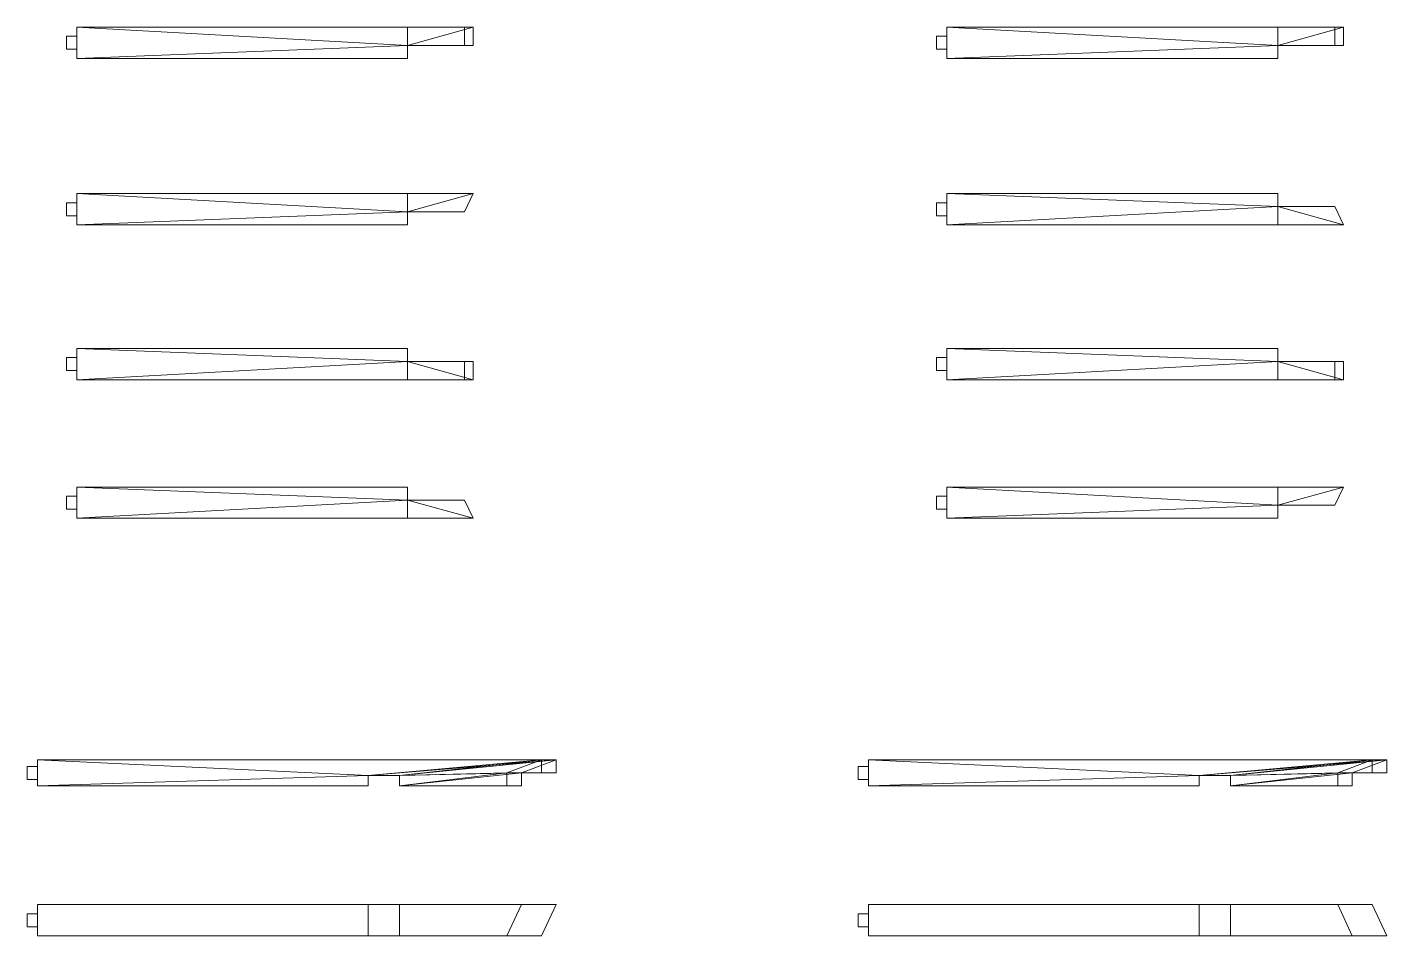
# Model space of a CAD drawing. Header units: millimetres. Extents: x 1039 to 86168, y -97507 to 20336.
# Drawn here: x 53749 to 64191, y -8955 to -1976 of the extents above; entities that cross this region are included whole.
import ezdxf

# ---------------------------------------------------------------- set-up
doc = ezdxf.new("R2010")
doc.units = ezdxf.units.MM
doc.header["$MEASUREMENT"] = 0
doc.layers.add('ЧЕРТЕЖИ КОЛОНЫ', color=7, linetype='Continuous')

# ---------------------------------------------------------------- blocks, each defined once
blk = doc.blocks.new('Морф_935A118B-F062-45E9-B073-89B3A33420E7')
at = {"layer": 'ЧЕРТЕЖИ КОЛОНЫ', "lineweight": 0}
mesh = blk.add_polyface(dxfattribs=at)
corners = [(54130, -2216, 305), (56670, -2216, 305), (56670, -1976, 305), (54130, -1976, 305), (54050, -2146, 235), (54050, -2046, 235), (54050, -2046, 135), (54050, -2146, 135), (54130, -2046, 235), (54130, -2046, 135), (54130, -2216, 65), (56670, -2216, 65), (54130, -1976, 65), (54130, -2146, 235), (54130, -2146, 135), (56670, -2116, 65), (56670, -2116, 205), (56670, -1976, 205), (57109, -1976, 205), (57175, -1976, 65), (57175, -2116, 65), (57109, -2116, 205)]
mesh.append_faces([[corners[k] for k in face] for face in [(0, 1, 2, 3), (4, 5, 6, 7), (5, 8, 9, 6), (1, 0, 10, 11), (13, 4, 7, 14), (14, 7, 6, 9), (13, 8, 5, 4), (17, 16, 21, 18), (21, 16, 15, 20), (18, 21, 20, 19)]], dxfattribs={"color": 38})
mesh.append_faces([[corners[k] for k in face] for face in [(10, 15, 11)]], dxfattribs={"vtx0": -1, "color": 38})
mesh.append_faces([[corners[k] for k in face] for face in [(10, 14, 12), (12, 9, 3), (11, 16, 1), (3, 17, 12), (12, 17, 19), (12, 15, 10)]], dxfattribs={"vtx0": -1, "vtx1": -1, "color": 38})
mesh.append_faces([[corners[k] for k in face] for face in [(8, 0, 3), (0, 13, 14), (12, 14, 9), (16, 2, 1)]], dxfattribs={"vtx0": -1, "vtx2": -1, "color": 38})
mesh.append_faces([[corners[k] for k in face] for face in [(15, 16, 11)]], dxfattribs={"vtx1": -1, "color": 38})
mesh.append_faces([[corners[k] for k in face] for face in [(8, 13, 0), (9, 8, 3), (10, 0, 14), (12, 19, 15)]], dxfattribs={"vtx1": -1, "vtx2": -1, "color": 38})
mesh.append_faces([[corners[k] for k in face] for face in [(16, 17, 2), (17, 18, 19), (3, 2, 17), (19, 20, 15)]], dxfattribs={"vtx2": -1, "color": 38})
blk = doc.blocks.new('Морф_6F79FC67-F7A4-4422-938B-1F92BA276A7E')
at = {"layer": 'ЧЕРТЕЖИ КОЛОНЫ', "lineweight": 0}
mesh = blk.add_polyface(dxfattribs=at)
corners = [(54130, -3494, 65), (56670, -3494, 65), (56670, -3494, 305), (54130, -3494, 305), (54050, -3424, 135), (54050, -3424, 235), (54050, -3324, 235), (54050, -3324, 135), (54130, -3424, 235), (54130, -3324, 235), (54130, -3254, 65), (56670, -3254, 65), (54130, -3254, 305), (54130, -3424, 135), (54130, -3324, 135), (56670, -3254, 165), (56670, -3394, 165), (56670, -3394, 305), (57109, -3394, 305), (57175, -3254, 305), (57175, -3254, 165), (57109, -3394, 165)]
mesh.append_faces([[corners[k] for k in face] for face in [(0, 1, 2, 3), (4, 5, 6, 7), (5, 8, 9, 6), (1, 0, 10, 11), (13, 4, 7, 14), (14, 7, 6, 9), (13, 8, 5, 4), (17, 16, 21, 18), (21, 16, 15, 20), (18, 21, 20, 19)]], dxfattribs={"color": 38})
mesh.append_faces([[corners[k] for k in face] for face in [(10, 15, 11)]], dxfattribs={"vtx0": -1, "color": 38})
mesh.append_faces([[corners[k] for k in face] for face in [(10, 14, 12), (12, 9, 3), (11, 16, 1), (3, 17, 12), (12, 17, 19), (12, 15, 10)]], dxfattribs={"vtx0": -1, "vtx1": -1, "color": 38})
mesh.append_faces([[corners[k] for k in face] for face in [(8, 0, 3), (0, 13, 14), (12, 14, 9), (16, 2, 1)]], dxfattribs={"vtx0": -1, "vtx2": -1, "color": 38})
mesh.append_faces([[corners[k] for k in face] for face in [(15, 16, 11)]], dxfattribs={"vtx1": -1, "color": 38})
mesh.append_faces([[corners[k] for k in face] for face in [(8, 13, 0), (9, 8, 3), (10, 0, 14), (12, 19, 15)]], dxfattribs={"vtx1": -1, "vtx2": -1, "color": 38})
mesh.append_faces([[corners[k] for k in face] for face in [(16, 17, 2), (17, 18, 19), (3, 2, 17), (19, 20, 15)]], dxfattribs={"vtx2": -1, "color": 38})
blk = doc.blocks.new('Морф_0AE68350-8D5D-4F99-B756-11E365BFD61D')
at = {"layer": 'ЧЕРТЕЖИ КОЛОНЫ', "lineweight": 0}
mesh = blk.add_polyface(dxfattribs=at)
corners = [(54130, -4444, 65), (56670, -4444, 65), (56670, -4684, 65), (54130, -4684, 65), (54050, -4514, 135), (54050, -4614, 135), (54050, -4614, 235), (54050, -4514, 235), (54130, -4614, 135), (54130, -4614, 235), (54130, -4444, 305), (56670, -4444, 305), (54130, -4684, 305), (54130, -4514, 135), (54130, -4514, 235), (56670, -4544, 305), (56670, -4544, 165), (56670, -4684, 165), (57109, -4684, 165), (57175, -4684, 305), (57175, -4544, 305), (57109, -4544, 165)]
mesh.append_faces([[corners[k] for k in face] for face in [(0, 1, 2, 3), (4, 5, 6, 7), (5, 8, 9, 6), (1, 0, 10, 11), (13, 4, 7, 14), (14, 7, 6, 9), (13, 8, 5, 4), (17, 16, 21, 18), (21, 16, 15, 20), (18, 21, 20, 19)]], dxfattribs={"color": 38})
mesh.append_faces([[corners[k] for k in face] for face in [(10, 15, 11)]], dxfattribs={"vtx0": -1, "color": 38})
mesh.append_faces([[corners[k] for k in face] for face in [(10, 14, 12), (12, 9, 3), (11, 16, 1), (3, 17, 12), (12, 17, 19), (12, 15, 10)]], dxfattribs={"vtx0": -1, "vtx1": -1, "color": 38})
mesh.append_faces([[corners[k] for k in face] for face in [(8, 0, 3), (0, 13, 14), (12, 14, 9), (16, 2, 1)]], dxfattribs={"vtx0": -1, "vtx2": -1, "color": 38})
mesh.append_faces([[corners[k] for k in face] for face in [(15, 16, 11)]], dxfattribs={"vtx1": -1, "color": 38})
mesh.append_faces([[corners[k] for k in face] for face in [(8, 13, 0), (9, 8, 3), (10, 0, 14), (12, 19, 15)]], dxfattribs={"vtx1": -1, "vtx2": -1, "color": 38})
mesh.append_faces([[corners[k] for k in face] for face in [(16, 17, 2), (17, 18, 19), (3, 2, 17), (19, 20, 15)]], dxfattribs={"vtx2": -1, "color": 38})
blk = doc.blocks.new('Морф_085AA485-4DA2-48D5-B9D5-F86E99E2413B')
at = {"layer": 'ЧЕРТЕЖИ КОЛОНЫ', "lineweight": 0}
mesh = blk.add_polyface(dxfattribs=at)
corners = [(54130, -5508, 305), (56670, -5508, 305), (56670, -5508, 65), (54130, -5508, 65), (54050, -5578, 235), (54050, -5578, 135), (54050, -5678, 135), (54050, -5678, 235), (54130, -5578, 135), (54130, -5678, 135), (54130, -5748, 305), (56670, -5748, 305), (54130, -5748, 65), (54130, -5578, 235), (54130, -5678, 235), (56670, -5748, 205), (56670, -5608, 205), (56670, -5608, 65), (57109, -5608, 65), (57175, -5748, 65), (57175, -5748, 205), (57109, -5608, 205)]
mesh.append_faces([[corners[k] for k in face] for face in [(0, 1, 2, 3), (4, 5, 6, 7), (5, 8, 9, 6), (1, 0, 10, 11), (13, 4, 7, 14), (14, 7, 6, 9), (13, 8, 5, 4), (17, 16, 21, 18), (21, 16, 15, 20), (18, 21, 20, 19)]], dxfattribs={"color": 38})
mesh.append_faces([[corners[k] for k in face] for face in [(10, 15, 11)]], dxfattribs={"vtx0": -1, "color": 38})
mesh.append_faces([[corners[k] for k in face] for face in [(10, 14, 12), (12, 9, 3), (11, 16, 1), (3, 17, 12), (12, 17, 19), (12, 15, 10)]], dxfattribs={"vtx0": -1, "vtx1": -1, "color": 38})
mesh.append_faces([[corners[k] for k in face] for face in [(8, 0, 3), (0, 13, 14), (12, 14, 9), (16, 2, 1)]], dxfattribs={"vtx0": -1, "vtx2": -1, "color": 38})
mesh.append_faces([[corners[k] for k in face] for face in [(15, 16, 11)]], dxfattribs={"vtx1": -1, "color": 38})
mesh.append_faces([[corners[k] for k in face] for face in [(8, 13, 0), (9, 8, 3), (10, 0, 14), (12, 19, 15)]], dxfattribs={"vtx1": -1, "vtx2": -1, "color": 38})
mesh.append_faces([[corners[k] for k in face] for face in [(16, 17, 2), (17, 18, 19), (3, 2, 17), (19, 20, 15)]], dxfattribs={"vtx2": -1, "color": 38})
blk = doc.blocks.new('Морф_95CC89A5-7136-458F-96EA-D9830A78DDC1')
at = {"layer": 'ЧЕРТЕЖИ КОЛОНЫ', "lineweight": 0}
mesh = blk.add_polyface(dxfattribs=at)
corners = [(56369, -7804, 267), (53829, -7804, 267), (53829, -7804, 27), (56369, -7804, 27), (56369, -7724, 267), (56609, -7724, 267), (56609, -7804, 267), (57434, -7804, 267), (57434, -7704, 267), (57699, -7704, 267), (57699, -7604, 267), (53829, -7604, 267), (53829, -7604, 27), (53829, -7654, 97), (53829, -7654, 197), (53829, -7754, 197), (53829, -7754, 97), (57811, -7604, 27), (56609, -7804, 27), (57546, -7804, 27), (57546, -7704, 27), (56369, -7724, 27), (56609, -7724, 27), (57811, -7704, 27), (53749, -7654, 97), (53749, -7754, 97), (53749, -7754, 197), (53749, -7654, 197)]
mesh.append_faces([[corners[k] for k in face] for face in [(0, 1, 2, 3), (11, 10, 17, 12), (7, 6, 18, 19), (8, 7, 19, 20), (5, 4, 21, 22), (9, 8, 20, 23), (10, 9, 23, 17), (24, 25, 26, 27), (16, 25, 24, 13), (25, 16, 15, 26), (15, 14, 27, 26), (14, 13, 24, 27), (4, 0, 3, 21), (6, 5, 22, 18)]], dxfattribs={"color": 38})
mesh.append_faces([[corners[k] for k in face] for face in [(2, 21, 3)]], dxfattribs={"vtx0": -1, "color": 38})
mesh.append_faces([[corners[k] for k in face] for face in [(1, 4, 11), (11, 4, 10), (2, 16, 12), (12, 13, 11), (12, 21, 2)]], dxfattribs={"vtx0": -1, "vtx1": -1, "color": 38})
mesh.append_faces([[corners[k] for k in face] for face in [(5, 8, 10), (17, 20, 22)]], dxfattribs={"vtx0": -1, "vtx1": -1, "vtx2": -1, "color": 38})
mesh.append_faces([[corners[k] for k in face] for face in [(14, 1, 11), (1, 15, 16), (12, 16, 13), (20, 18, 22), (17, 22, 21)]], dxfattribs={"vtx0": -1, "vtx2": -1, "color": 38})
mesh.append_faces([[corners[k] for k in face] for face in [(5, 6, 8), (4, 5, 10), (14, 15, 1), (13, 14, 11), (2, 1, 16), (12, 17, 21)]], dxfattribs={"vtx1": -1, "vtx2": -1, "color": 38})
mesh.append_faces([[corners[k] for k in face] for face in [(8, 9, 10), (6, 7, 8), (1, 0, 4), (17, 23, 20), (20, 19, 18)]], dxfattribs={"vtx2": -1, "color": 38})
blk = doc.blocks.new('Морф_78B18F9E-89A4-4537-B4B8-16736D44D0A2')
at = {"layer": 'ЧЕРТЕЖИ КОЛОНЫ', "lineweight": 0}
mesh = blk.add_polyface(dxfattribs=at)
corners = [(56369, -8955, 67), (53829, -8955, 67), (53829, -8715, 67), (56369, -8715, 67), (56369, -8955, 147), (56609, -8955, 147), (56609, -8955, 67), (57434, -8955, 67), (57434, -8955, 167), (57699, -8955, 167), (57699, -8955, 267), (53829, -8955, 267), (53829, -8715, 267), (53829, -8785, 217), (53829, -8885, 217), (53829, -8885, 117), (53829, -8785, 117), (57811, -8715, 267), (56609, -8715, 67), (57546, -8715, 67), (57546, -8715, 167), (56369, -8715, 147), (56609, -8715, 147), (57811, -8715, 167), (53749, -8785, 217), (53749, -8785, 117), (53749, -8885, 117), (53749, -8885, 217)]
mesh.append_faces([[corners[k] for k in face] for face in [(0, 1, 2, 3), (11, 10, 17, 12), (7, 6, 18, 19), (8, 7, 19, 20), (5, 4, 21, 22), (9, 8, 20, 23), (10, 9, 23, 17), (24, 25, 26, 27), (16, 25, 24, 13), (25, 16, 15, 26), (15, 14, 27, 26), (14, 13, 24, 27), (4, 0, 3, 21), (6, 5, 22, 18)]], dxfattribs={"color": 38})
mesh.append_faces([[corners[k] for k in face] for face in [(2, 21, 3)]], dxfattribs={"vtx0": -1, "color": 38})
mesh.append_faces([[corners[k] for k in face] for face in [(1, 4, 11), (11, 4, 10), (2, 16, 12), (12, 13, 11), (12, 21, 2)]], dxfattribs={"vtx0": -1, "vtx1": -1, "color": 38})
mesh.append_faces([[corners[k] for k in face] for face in [(5, 8, 10), (17, 20, 22)]], dxfattribs={"vtx0": -1, "vtx1": -1, "vtx2": -1, "color": 38})
mesh.append_faces([[corners[k] for k in face] for face in [(14, 1, 11), (1, 15, 16), (12, 16, 13), (20, 18, 22), (17, 22, 21)]], dxfattribs={"vtx0": -1, "vtx2": -1, "color": 38})
mesh.append_faces([[corners[k] for k in face] for face in [(5, 6, 8), (4, 5, 10), (14, 15, 1), (13, 14, 11), (2, 1, 16), (12, 17, 21)]], dxfattribs={"vtx1": -1, "vtx2": -1, "color": 38})
mesh.append_faces([[corners[k] for k in face] for face in [(8, 9, 10), (6, 7, 8), (1, 0, 4), (17, 23, 20), (20, 19, 18)]], dxfattribs={"vtx2": -1, "color": 38})
blk = doc.blocks.new('Морф_D139F2A6-5DFA-49AF-8D64-BA366AC1CB1E')
at = {"layer": 'ЧЕРТЕЖИ КОЛОНЫ', "lineweight": 0}
mesh = blk.add_polyface(dxfattribs=at)
corners = [(62749, -7804, -213), (62749, -7804, 27), (60210, -7804, 27), (60210, -7804, -213), (60210, -7604, -213), (64079, -7604, -213), (64079, -7704, -213), (63814, -7704, -213), (63814, -7804, -213), (62990, -7804, -213), (62990, -7724, -213), (62749, -7724, -213), (60210, -7604, 27), (60210, -7654, -43), (60210, -7754, -43), (60210, -7754, -143), (60210, -7654, -143), (64191, -7604, 27), (63926, -7804, 27), (62990, -7804, 27), (63926, -7704, 27), (62990, -7724, 27), (62749, -7724, 27), (64191, -7704, 27), (60130, -7654, -43), (60130, -7654, -143), (60130, -7754, -143), (60130, -7754, -43)]
mesh.append_faces([[corners[k] for k in face] for face in [(0, 1, 2, 3), (4, 12, 17, 5), (8, 18, 19, 9), (7, 20, 18, 8), (10, 21, 22, 11), (6, 23, 20, 7), (5, 17, 23, 6), (24, 25, 26, 27), (14, 13, 24, 27), (27, 26, 15, 14), (15, 26, 25, 16), (16, 25, 24, 13), (11, 22, 1, 0), (9, 19, 21, 10)]], dxfattribs={"color": 38})
mesh.append_faces([[corners[k] for k in face] for face in [(3, 11, 0)]], dxfattribs={"vtx0": -1, "color": 38})
mesh.append_faces([[corners[k] for k in face] for face in [(4, 11, 3), (3, 15, 4), (4, 16, 12), (2, 22, 12), (12, 22, 17)]], dxfattribs={"vtx0": -1, "vtx1": -1, "color": 38})
mesh.append_faces([[corners[k] for k in face] for face in [(5, 7, 10), (21, 20, 17)]], dxfattribs={"vtx0": -1, "vtx1": -1, "vtx2": -1, "color": 38})
mesh.append_faces([[corners[k] for k in face] for face in [(7, 9, 10), (5, 10, 11), (13, 2, 12), (2, 14, 15), (4, 15, 16)]], dxfattribs={"vtx0": -1, "vtx2": -1, "color": 38})
mesh.append_faces([[corners[k] for k in face] for face in [(4, 5, 11), (13, 14, 2), (16, 13, 12), (3, 2, 15), (21, 19, 20), (22, 21, 17)]], dxfattribs={"vtx1": -1, "vtx2": -1, "color": 38})
mesh.append_faces([[corners[k] for k in face] for face in [(5, 6, 7), (7, 8, 9), (20, 23, 17), (19, 18, 20), (2, 1, 22)]], dxfattribs={"vtx2": -1, "color": 38})
blk = doc.blocks.new('Морф_CB4B1648-E6BA-4BE7-AAB4-B5CB3CE54BD2')
at = {"layer": 'ЧЕРТЕЖИ КОЛОНЫ', "lineweight": 0}
mesh = blk.add_polyface(dxfattribs=at)
corners = [(62749, -8715, -173), (62749, -8955, -173), (60210, -8955, -173), (60210, -8715, -173), (60210, -8715, 27), (64079, -8715, 27), (64079, -8715, -73), (63814, -8715, -73), (63814, -8715, -173), (62990, -8715, -173), (62990, -8715, -93), (62749, -8715, -93), (60210, -8955, 27), (60210, -8885, -23), (60210, -8885, -123), (60210, -8785, -123), (60210, -8785, -23), (64191, -8955, 27), (63926, -8955, -173), (62990, -8955, -173), (63926, -8955, -73), (62990, -8955, -93), (62749, -8955, -93), (64191, -8955, -73), (60130, -8885, -23), (60130, -8785, -23), (60130, -8785, -123), (60130, -8885, -123)]
mesh.append_faces([[corners[k] for k in face] for face in [(0, 1, 2, 3), (4, 12, 17, 5), (8, 18, 19, 9), (7, 20, 18, 8), (10, 21, 22, 11), (6, 23, 20, 7), (5, 17, 23, 6), (24, 25, 26, 27), (14, 13, 24, 27), (27, 26, 15, 14), (15, 26, 25, 16), (16, 25, 24, 13), (11, 22, 1, 0), (9, 19, 21, 10)]], dxfattribs={"color": 38})
mesh.append_faces([[corners[k] for k in face] for face in [(3, 11, 0)]], dxfattribs={"vtx0": -1, "color": 38})
mesh.append_faces([[corners[k] for k in face] for face in [(4, 11, 3), (3, 15, 4), (4, 16, 12), (2, 22, 12), (12, 22, 17)]], dxfattribs={"vtx0": -1, "vtx1": -1, "color": 38})
mesh.append_faces([[corners[k] for k in face] for face in [(5, 7, 10), (21, 20, 17)]], dxfattribs={"vtx0": -1, "vtx1": -1, "vtx2": -1, "color": 38})
mesh.append_faces([[corners[k] for k in face] for face in [(7, 9, 10), (5, 10, 11), (13, 2, 12), (2, 14, 15), (4, 15, 16)]], dxfattribs={"vtx0": -1, "vtx2": -1, "color": 38})
mesh.append_faces([[corners[k] for k in face] for face in [(4, 5, 11), (13, 14, 2), (16, 13, 12), (3, 2, 15), (21, 19, 20), (22, 21, 17)]], dxfattribs={"vtx1": -1, "vtx2": -1, "color": 38})
mesh.append_faces([[corners[k] for k in face] for face in [(5, 6, 7), (7, 8, 9), (20, 23, 17), (19, 18, 20), (2, 1, 22)]], dxfattribs={"vtx2": -1, "color": 38})
blk = doc.blocks.new('Морф_03011241-13CA-4F13-B553-FDEE6EBD550E')
at = {"layer": 'ЧЕРТЕЖИ КОЛОНЫ', "lineweight": 0}
mesh = blk.add_polyface(dxfattribs=at)
corners = [(60813, -2216, 65), (60813, -1976, 65), (63353, -1976, 65), (63353, -2216, 65), (60733, -2146, 135), (60733, -2146, 235), (60733, -2046, 235), (60733, -2046, 135), (60813, -2046, 235), (60813, -2046, 135), (63353, -2216, 305), (60813, -2216, 305), (60813, -1976, 305), (60813, -2146, 235), (60813, -2146, 135), (63353, -1976, 165), (63353, -2116, 165), (63353, -2116, 305), (63858, -1976, 305), (63792, -1976, 165), (63858, -2116, 305), (63792, -2116, 165)]
mesh.append_faces([[corners[k] for k in face] for face in [(0, 1, 2, 3), (4, 5, 6, 7), (7, 6, 8, 9), (3, 10, 11, 0), (14, 13, 5, 4), (13, 8, 6, 5), (14, 4, 7, 9), (15, 19, 21, 16), (21, 20, 17, 16), (19, 18, 20, 21)]], dxfattribs={"color": 38})
mesh.append_faces([[corners[k] for k in face] for face in [(1, 15, 2)]], dxfattribs={"vtx0": -1, "color": 38})
mesh.append_faces([[corners[k] for k in face] for face in [(0, 14, 1), (1, 9, 12), (2, 16, 3), (3, 16, 10), (12, 15, 1), (11, 17, 12), (12, 17, 18)]], dxfattribs={"vtx0": -1, "vtx1": -1, "color": 38})
mesh.append_faces([[corners[k] for k in face] for face in [(8, 11, 12), (11, 13, 14), (1, 14, 9)]], dxfattribs={"vtx0": -1, "vtx2": -1, "color": 38})
mesh.append_faces([[corners[k] for k in face] for face in [(8, 13, 11), (9, 8, 12), (0, 11, 14), (12, 18, 15)]], dxfattribs={"vtx1": -1, "vtx2": -1, "color": 38})
mesh.append_faces([[corners[k] for k in face] for face in [(16, 17, 10), (2, 15, 16), (18, 19, 15), (17, 20, 18), (11, 10, 17)]], dxfattribs={"vtx2": -1, "color": 38})
blk = doc.blocks.new('Морф_31B44BE5-5982-4B93-B12C-D4B631E09AAF')
at = {"layer": 'ЧЕРТЕЖИ КОЛОНЫ', "lineweight": 0}
mesh = blk.add_polyface(dxfattribs=at)
corners = [(60813, -3254, 65), (60813, -3254, 305), (63353, -3254, 305), (63353, -3254, 65), (60733, -3324, 135), (60733, -3424, 135), (60733, -3424, 235), (60733, -3324, 235), (60813, -3424, 235), (60813, -3324, 235), (63353, -3494, 65), (60813, -3494, 65), (60813, -3494, 305), (60813, -3424, 135), (60813, -3324, 135), (63353, -3354, 305), (63353, -3354, 165), (63353, -3494, 165), (63858, -3494, 305), (63792, -3354, 305), (63858, -3494, 165), (63792, -3354, 165)]
mesh.append_faces([[corners[k] for k in face] for face in [(0, 1, 2, 3), (4, 5, 6, 7), (7, 6, 8, 9), (3, 10, 11, 0), (14, 13, 5, 4), (13, 8, 6, 5), (14, 4, 7, 9), (15, 19, 21, 16), (21, 20, 17, 16), (19, 18, 20, 21)]], dxfattribs={"color": 38})
mesh.append_faces([[corners[k] for k in face] for face in [(1, 15, 2)]], dxfattribs={"vtx0": -1, "color": 38})
mesh.append_faces([[corners[k] for k in face] for face in [(0, 14, 1), (1, 9, 12), (2, 16, 3), (3, 16, 10), (12, 15, 1), (11, 17, 12), (12, 17, 18)]], dxfattribs={"vtx0": -1, "vtx1": -1, "color": 38})
mesh.append_faces([[corners[k] for k in face] for face in [(8, 11, 12), (11, 13, 14), (1, 14, 9)]], dxfattribs={"vtx0": -1, "vtx2": -1, "color": 38})
mesh.append_faces([[corners[k] for k in face] for face in [(8, 13, 11), (9, 8, 12), (0, 11, 14), (12, 18, 15)]], dxfattribs={"vtx1": -1, "vtx2": -1, "color": 38})
mesh.append_faces([[corners[k] for k in face] for face in [(16, 17, 10), (2, 15, 16), (18, 19, 15), (17, 20, 18), (11, 10, 17)]], dxfattribs={"vtx2": -1, "color": 38})
blk = doc.blocks.new('Морф_9BEE657B-D3D8-4FC1-ABA8-377AAD6561A9')
at = {"layer": 'ЧЕРТЕЖИ КОЛОНЫ', "lineweight": 0}
mesh = blk.add_polyface(dxfattribs=at)
corners = [(60813, -4444, 305), (60813, -4684, 305), (63353, -4684, 305), (63353, -4444, 305), (60733, -4514, 235), (60733, -4514, 135), (60733, -4614, 135), (60733, -4614, 235), (60813, -4614, 135), (60813, -4614, 235), (63353, -4444, 65), (60813, -4444, 65), (60813, -4684, 65), (60813, -4514, 135), (60813, -4514, 235), (63353, -4684, 205), (63353, -4544, 205), (63353, -4544, 65), (63858, -4684, 65), (63792, -4684, 205), (63858, -4544, 65), (63792, -4544, 205)]
mesh.append_faces([[corners[k] for k in face] for face in [(0, 1, 2, 3), (4, 5, 6, 7), (7, 6, 8, 9), (3, 10, 11, 0), (14, 13, 5, 4), (13, 8, 6, 5), (14, 4, 7, 9), (15, 19, 21, 16), (21, 20, 17, 16), (19, 18, 20, 21)]], dxfattribs={"color": 38})
mesh.append_faces([[corners[k] for k in face] for face in [(1, 15, 2)]], dxfattribs={"vtx0": -1, "color": 38})
mesh.append_faces([[corners[k] for k in face] for face in [(0, 14, 1), (1, 9, 12), (2, 16, 3), (3, 16, 10), (12, 15, 1), (11, 17, 12), (12, 17, 18)]], dxfattribs={"vtx0": -1, "vtx1": -1, "color": 38})
mesh.append_faces([[corners[k] for k in face] for face in [(8, 11, 12), (11, 13, 14), (1, 14, 9)]], dxfattribs={"vtx0": -1, "vtx2": -1, "color": 38})
mesh.append_faces([[corners[k] for k in face] for face in [(8, 13, 11), (9, 8, 12), (0, 11, 14), (12, 18, 15)]], dxfattribs={"vtx1": -1, "vtx2": -1, "color": 38})
mesh.append_faces([[corners[k] for k in face] for face in [(16, 17, 10), (2, 15, 16), (18, 19, 15), (17, 20, 18), (11, 10, 17)]], dxfattribs={"vtx2": -1, "color": 38})
blk = doc.blocks.new('Морф_AE599C66-CDEA-4295-8381-7113B1752C20')
at = {"layer": 'ЧЕРТЕЖИ КОЛОНЫ', "lineweight": 0}
mesh = blk.add_polyface(dxfattribs=at)
corners = [(60813, -5748, 305), (60813, -5748, 65), (63353, -5748, 65), (63353, -5748, 305), (60733, -5678, 235), (60733, -5578, 235), (60733, -5578, 135), (60733, -5678, 135), (60813, -5578, 135), (60813, -5678, 135), (63353, -5508, 305), (60813, -5508, 305), (60813, -5508, 65), (60813, -5578, 235), (60813, -5678, 235), (63353, -5648, 65), (63353, -5648, 205), (63353, -5508, 205), (63858, -5508, 65), (63792, -5648, 65), (63858, -5508, 205), (63792, -5648, 205)]
mesh.append_faces([[corners[k] for k in face] for face in [(0, 1, 2, 3), (4, 5, 6, 7), (7, 6, 8, 9), (3, 10, 11, 0), (14, 13, 5, 4), (13, 8, 6, 5), (14, 4, 7, 9), (15, 19, 21, 16), (21, 20, 17, 16), (19, 18, 20, 21)]], dxfattribs={"color": 38})
mesh.append_faces([[corners[k] for k in face] for face in [(1, 15, 2)]], dxfattribs={"vtx0": -1, "color": 38})
mesh.append_faces([[corners[k] for k in face] for face in [(0, 14, 1), (1, 9, 12), (2, 16, 3), (3, 16, 10), (12, 15, 1), (11, 17, 12), (12, 17, 18)]], dxfattribs={"vtx0": -1, "vtx1": -1, "color": 38})
mesh.append_faces([[corners[k] for k in face] for face in [(8, 11, 12), (11, 13, 14), (1, 14, 9)]], dxfattribs={"vtx0": -1, "vtx2": -1, "color": 38})
mesh.append_faces([[corners[k] for k in face] for face in [(8, 13, 11), (9, 8, 12), (0, 11, 14), (12, 18, 15)]], dxfattribs={"vtx1": -1, "vtx2": -1, "color": 38})
mesh.append_faces([[corners[k] for k in face] for face in [(16, 17, 10), (2, 15, 16), (18, 19, 15), (17, 20, 18), (11, 10, 17)]], dxfattribs={"vtx2": -1, "color": 38})

msp = doc.modelspace()

# ---------------------------------------------------------------- block references
at = {"layer": 'ЧЕРТЕЖИ КОЛОНЫ', "linetype": 'Continuous', "lineweight": 0}
for name in ['Морф_935A118B-F062-45E9-B073-89B3A33420E7', 'Морф_03011241-13CA-4F13-B553-FDEE6EBD550E', 'Морф_6F79FC67-F7A4-4422-938B-1F92BA276A7E', 'Морф_31B44BE5-5982-4B93-B12C-D4B631E09AAF', 'Морф_0AE68350-8D5D-4F99-B756-11E365BFD61D', 'Морф_9BEE657B-D3D8-4FC1-ABA8-377AAD6561A9', 'Морф_085AA485-4DA2-48D5-B9D5-F86E99E2413B', 'Морф_AE599C66-CDEA-4295-8381-7113B1752C20', 'Морф_95CC89A5-7136-458F-96EA-D9830A78DDC1', 'Морф_D139F2A6-5DFA-49AF-8D64-BA366AC1CB1E', 'Морф_78B18F9E-89A4-4537-B4B8-16736D44D0A2', 'Морф_CB4B1648-E6BA-4BE7-AAB4-B5CB3CE54BD2']:
    msp.add_blockref(name, (0, 0), dxfattribs=at)

doc.saveas('drawing.dxf')
